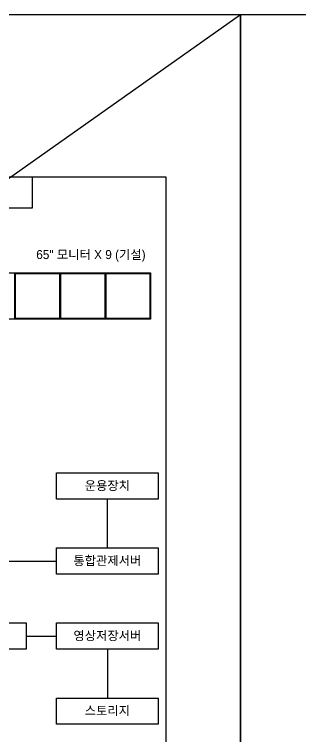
# Model space of a CAD drawing. Header units: millimetres. Extents: x 4 to 3929, y -454 to 587.
# Drawn here: x 661 to 787.9, y 267.2 to 587.1 of the extents above; entities that cross this region are included whole.
import ezdxf

# ---------------------------------------------------------------- set-up
doc = ezdxf.new("R2010")
doc.units = ezdxf.units.MM
doc.header["$LTSCALE"] = 10
doc.layers.get('Defpoints').update_dxf_attribs({"color": 200})
for name, color, linetype in [('TI-RAIL-GUID', 3, 'Continuous'), ('TITBOX', 7, 'Continuous'), ('TT-LIN1', 6, 'Continuous'), ('TT-SYMB', 4, 'Continuous'), ('TT-TEXT', 3, 'Continuous')]:
    doc.layers.add(name, color=color, linetype=linetype)
doc.styles.get("Standard").update_dxf_attribs({"font": 'GulimChe.ttf'})

msp = doc.modelspace()

# ---------------------------------------------------------------- linework, layer by layer
at = {"layer": 'Defpoints'}
msp.add_lwpolyline([(761.28, 587.1), (2323.29, 587.1), (2323.29, -454.42), (761.28, -454.42)], close=True, dxfattribs=at)
at = {"layer": 'TI-RAIL-GUID'}
for points in [[(4.38, 52.5), (761.28, 587.1)], [(702.24, 350.77), (702.24, 372.39)], [(656.38, 317.53), (656.38, 344.96), (679.7, 344.96)], [(666.25, 311.72), (679.7, 311.72)], [(702.24, 305.91), (702.24, 284.29)]]:
    msp.add_lwpolyline(points, dxfattribs=at)
at = {"layer": 'TITBOX', "color": 1, "flags": 128}
msp.add_lwpolyline([(4.38, 587.1), (761.28, 587.1), (761.28, 52.5), (4.38, 52.5)], close=True, dxfattribs=at)
at = {"layer": 'TT-LIN1'}
msp.add_lwpolyline([(533.89, 120.31), (728.28, 120.31), (728.28, 515.04), (533.89, 515.04)], close=True, dxfattribs=at)
msp.add_lwpolyline([(533.89, 501.5), (669.12, 501.5), (669.12, 515.04)], dxfattribs=at)
at = {"layer": 'TT-SYMB'}
for points in [[(641.12, 472.63), (661.2, 472.63), (661.2, 452.18), (641.12, 452.18)], [(661.2, 472.63), (681.27, 472.63), (681.27, 452.18), (661.2, 452.18)], [(661.49, 472.34), (680.97, 472.34), (680.97, 452.47), (661.49, 452.47)], [(681.27, 472.63), (701.34, 472.63), (701.34, 452.18), (681.27, 452.18)], [(681.57, 472.34), (701.05, 472.34), (701.05, 452.47), (681.57, 452.47)], [(701.34, 472.63), (721.42, 472.63), (721.42, 452.18), (701.34, 452.18)], [(701.64, 472.34), (721.12, 472.34), (721.12, 452.47), (701.64, 452.47)], [(679.7, 384.01), (724.78, 384.01), (724.78, 372.39), (679.7, 372.39)], [(679.7, 350.77), (724.78, 350.77), (724.78, 339.15), (679.7, 339.15)], [(621.17, 317.53), (666.25, 317.53), (666.25, 305.91), (621.17, 305.91)], [(679.7, 317.53), (724.78, 317.53), (724.78, 305.91), (679.7, 305.91)], [(679.7, 284.29), (724.78, 284.29), (724.78, 272.67), (679.7, 272.67)]]:
    msp.add_lwpolyline(points, close=True, dxfattribs=at)

# ---------------------------------------------------------------- texts
at = {"layer": 'TT-TEXT', "char_height": 4, "attachment_point": 5}
for s, insert, width in [('{\\fGulim|b0|i0|c129|p50;65" 모니터 X 9 (기설)}', (694.96, 480.14), 85.9925), ('{\\fGulimChe|b0|i0|c129|p49;운용장치}', (702.24, 378.2), 45.083), ('{\\fGulimChe|b0|i0|c129|p49;통합관제서버}', (702.24, 344.96), 45.083), ('{\\fGulimChe|b0|i0|c129|p49;영상저장서버}', (702.24, 311.72), 45.083), ('{\\fGulimChe|b0|i0|c129|p49;스토리지}', (702.24, 278.48), 45.083)]:
    msp.add_mtext(s, dxfattribs=dict(at, insert=insert, width=width))

doc.saveas('drawing.dxf')
